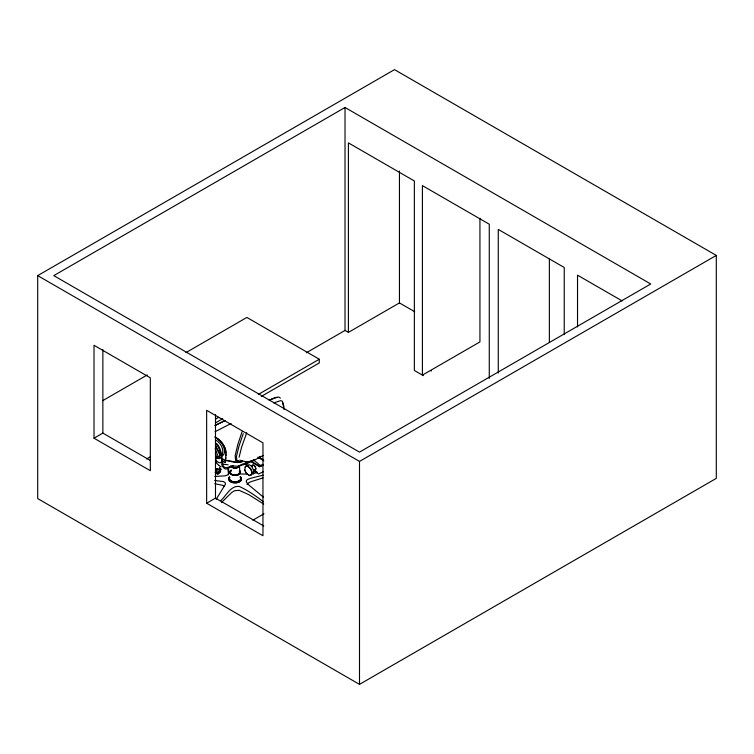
<?xml version="1.0" encoding="UTF-8"?>
<svg xmlns="http://www.w3.org/2000/svg" width="754" height="754" viewBox="0 0 754 754"><rect width="100%" height="100%" fill="white"/><g stroke="black" fill="none" stroke-linecap="round" stroke-linejoin="round"><path stroke-width="1.13" d="M216.172 459.035L216.219 457.056L217.237 456.594M239.367 471.109L239.593 473.069A4.76 2.752 0 0 1 238.377 474.238L237.01 474.775A4.694 2.714 0 0 1 233.778 474.926L233.014 474.643M229.452 478.771C228.641 477.32 230.95 481.731 229.904 479.978M231.695 474.2L231.129 473.795A4.76 2.752 0 0 1 230.328 472.456L230.856 471.024L230.498 471.504M237.397 481.599C235.691 482.145 242.986 480.194 240.29 477.254M225.748 458.696L225.927 454.671M217.039 457.113L217.077 456.575M246.954 465.557L247.972 465.359M253.702 471.514L253.608 473.757L252.637 473.88M215.258 472.588C216.7 474.624 219.763 473.804 220.536 471.288A1.593 0.707 45.2 0 0 220.394 470.581L219.678 470.166L216.784 472.654A1.159 0.509 45.2 0 0 215.39 471.9L215.39 471.9M218.16 469.327L216.926 468.913L215.371 470.449M220.517 471.533A1.725 0.763 45.2 0 0 220.357 470.769L217.755 473.192A1.593 0.707 45.2 0 1 217.897 473.898L220.394 471.504L219.857 470.176M225.776 457.65L225.201 462.588L222.373 460.892M225.437 460.392L218.189 456.519L215.248 448.715M250.63 474.879C255.842 473.229 245.521 460.44 244.956 468.715L244.72 469.846L245.917 472.673L248.792 475.378M251.808 466.481L251.968 465.642A2.846 1.612 60.9 0 1 252.373 465.171L253.042 465.048A2.846 1.612 60.9 0 1 253.759 465.303L254.673 466.029M252.138 466.5L252.279 465.699M255.606 469.403L255.757 468.602M239.103 457.216L241.629 447.103L246.709 432.749M254.023 471.448L252.015 466.707M242.053 431.759L237.802 444.53L235.144 455.652L235.625 460.345L239.489 461.684L242.524 461.363M229.593 477.678L229.452 478.309L229.659 477.65M243.231 433.654L239.009 446.114L236.388 456.651L236.935 460.194L235.625 460.345M232.59 481.589L232.6 481.476A5.702 3.289 0 0 1 230.347 480.43M249.357 475.538L251.223 475.227L251.977 472.494L250.639 468.734L247.199 465.868L245.399 466.208L245.21 467.367M252.147 466.754L249.244 464.662L247.802 465.265M216.275 499.205L225.512 484.096L225.097 482.607L223.382 481.589L214.72 480.487M247.01 484.586L247.849 483.305L250.912 481.712L262.995 477.913M220.394 471.504L219.932 470.534M240.158 480.091L240.554 479.497M215.324 472.24L216.351 472.475L216.228 473.116M220.828 500.599C226.285 495.642 230.658 485.416 239.225 486.434C247.972 490.354 255.832 496.028 263.466 501.768M253.636 473.616L252.75 473.729M221.374 502.635L231.723 492.456L234.635 490.703L239.169 490.336L248.66 494.596L263.74 504.068M215.512 470.468L217.209 468.856A1.593 0.707 45.2 0 0 217.275 469.365M216.002 471.325L218.17 469.261M215.936 472.23L217.755 473.192L220.357 470.769M231.28 470.619L230.799 471.052M225.201 462.588L225.54 461.194M249.715 475.143L249.386 475.595L248.273 474.615M217.652 456.877L217.001 457.329M221.393 455.699C225.163 450.458 220.762 443.013 215.88 440.1M258.349 457.65L260.234 456.396M263.24 455.416L253.476 460.666L247.604 462.183L239.763 460.147M238.377 474.238L238.339 474.266A4.694 2.714 0 0 0 239.593 473.069L239.649 473.022A4.694 2.705 0 0 1 238.33 474.162L237.698 474.454M222.496 459.921L221.855 459.271M37.7 275.625L394.502 69.632L716.3 255.417L716.3 478.375L359.498 684.368L37.7 498.582L37.7 275.625L359.498 461.42L716.3 255.417M345.021 107.483L53.788 275.625L359.498 452.127L650.73 283.985L345.021 107.483L345.021 330.441L306.322 352.778M102.572 400.742L147.284 374.927M185.899 352.636L246.869 317.434L319.281 359.234L319.281 362.947L261.355 396.397M94.014 438.197L150.329 470.713L150.329 377.811L94.014 345.294L94.014 438.197L102.864 433.088L150.131 460.374M345.021 330.441L348.405 332.391L399.45 302.91L414.681 311.704M146.521 458.979L150.583 456.632M215.625 419.083L218.669 417.32M258.302 394.436L319.281 359.234M215.625 422.796L222.732 418.687M206.643 503.22L262.957 535.736L262.957 442.843L206.643 410.327L206.643 503.22L215.493 498.111L263.768 525.981M252.863 520.194L264.023 513.757M263.221 464.332L259.169 465.925L251.261 461.212M263.485 465.143L259.668 466.82L250.196 461.278M263.269 471.834L258.49 473.974L253.561 470.138M233.193 465.812L227.095 468.79A8.765 5.146 -59.1 0 1 224.579 468.724L222.1 465.981L221.949 460.223M231.12 423.503L215.069 431.703M215.239 425.445L225.408 420.478M214.947 425.473L224.23 420.958M231.318 465.774L228.189 467.376L225.832 467.668A9.849 5.787 -59.1 0 1 224.042 466.905C221.912 465.906 223.014 459.836 222.713 460.43M255.116 459.488L247.378 463.456L238.5 466.255L232.468 465.991M251.761 460.835L254.588 459.469M269.046 400.12L276.906 397.424M273.711 402.909L280.658 400.638L282.467 401.288L283.513 406.481M269.649 399.922L275.05 397.575L278.867 397.038L280.403 398.159M242.458 461.212C237.076 463.446 231.365 460.779 225.898 460.204M242.675 461.608C236.756 463.983 230.526 460.92 224.522 460.411M240.583 464.813L247.821 462.23M237.369 481.523L238.226 481.25M246.058 462.391L250.809 461.09M263.174 475.171L250.705 478.253L247.321 479.61L246.294 480.854L246.483 482.362L248.707 484.879L263.495 497.235M254.607 469.931L255.248 469.817M256.794 472.739L252.562 473.342M247.171 474.096L240.46 474.002M214.786 476.453L225.116 475.84L227.369 475.077L228.594 473.898L228.519 467.537M216.935 472.881L217.821 472.937M221.968 464.106L228.132 464.794M214.758 483.719L222.939 485.369L224.447 486.471M232.571 481.552L233.514 481.797A5.702 3.289 0 0 0 236.454 481.787L236.454 481.787M217.265 456.566L220.017 458.178M233.014 474.756L231.648 474.172M221.525 456.293C228.924 452.937 221.224 439.629 215.239 437.603M217.095 468.894L218.057 469.29M218.01 473.861L216.973 473.578A1.159 0.509 45.2 0 1 215.587 472.824L215.437 472.588M247.114 473.644L246.492 473.465M218.849 465.293L216.652 463.295L216.191 460.675M220.215 469.365C222.242 470.091 219.131 466.688 219.546 468.649M220.498 455.708L220.592 455.755A0.971 0.547 60.9 0 1 220.215 455.463L215.427 446.019M622.182 300.94L577.526 275.163L577.526 326.953M430.459 370.478L431.345 370.987M423.296 375.633L414.37 370.478L414.37 180.969L348.405 142.883L348.405 332.391M259.225 457.414L263.25 459.817M257.764 457.216L263.815 460.835M219.028 458.734L216.304 457.103M215.597 459.949C226.106 471.391 221.846 445.096 215.512 443.06M219.103 465.68L220.95 466.792M214.89 436.83C221.601 440.6 227.105 447.527 225.898 455.633M237.981 460.581L239.489 461.684M219.678 470.166L220.206 470.571M253.806 460.204L261.044 466.038M255.267 470.675L257.086 472.136M245.427 463.578L248.132 465.765M216.615 438.074C221.459 441.637 225.776 446.764 225.814 453.088M215.701 443.974C219.499 446.641 222.958 457.914 216.954 458.621A2.139 1.216 60.9 0 1 216.341 458.093L216.162 457.857A2.432 1.376 60.9 0 1 215.738 457.131M222.637 459.827L221.723 460.986M240.224 477.225L240.545 477.763M215.719 445.925L220.111 454.7A2.432 1.376 60.9 0 0 220.536 455.425M244.692 469.695L245.993 472.758M254.626 466.01A2.564 1.451 60.9 0 1 255.163 466.754L255.615 467.876A2.846 1.612 60.9 0 1 255.757 468.799L255.597 469.648A2.846 1.612 60.9 0 1 255.191 470.119L254.513 470.242A2.846 1.612 60.9 0 1 253.994 470.081M282.58 402.561L283.843 406.038L284.013 409.441M215.427 453.22L216.709 457.508M236.982 474.69L237.01 474.775A4.76 2.752 0 0 1 233.759 474.907L233.778 474.813A4.694 2.705 0 0 0 236.982 474.69L236.982 474.794M227.915 468.611L228.556 474.888M239.508 465.52L239.753 471.863M564.246 334.587L564.246 267.5L498.281 229.414L498.281 373.013M549.374 258.763L549.374 342.335M489.271 378.404L489.271 224.211L422.41 185.607L422.41 375.124L479.94 341.911L479.94 218.321M399.45 171.083L399.45 302.91M359.498 461.42L359.498 684.368M215.493 414.625L215.493 498.111M102.864 349.592L102.864 433.088M252.354 465.576A2.564 1.451 60.9 0 1 252.637 465.284L253.278 465.161A2.564 1.451 60.9 0 1 253.891 465.397M255.568 467.725A2.564 1.451 60.9 0 1 255.7 468.545M255.587 469.403A2.564 1.451 60.9 0 1 255.229 469.817M254.56 465.972A2.846 1.612 60.9 0 1 255.163 466.811M219.207 468.526A1.159 0.509 45.2 0 1 219.942 468.159A1.159 0.509 45.2 0 1 220.95 469.525A1.159 0.509 45.2 0 1 219.866 469.422M218.029 473.078A1.725 0.763 45.2 0 1 218.179 473.842M216.992 469.469A1.725 0.763 45.2 0 1 216.926 468.913M239.291 481.278A5.221 3.016 0 0 1 238.698 481.674M237.199 482.258A5.221 3.016 0 0 1 235.437 482.513M234.522 482.503A5.221 3.016 0 0 1 232.788 482.211M232.006 481.938A5.221 3.016 0 0 1 231.318 481.599M240.441 477.103A6.466 3.732 0 0 1 239.291 482.023A6.466 3.732 0 0 1 230.686 481.929A6.466 3.732 0 0 1 229.847 476.99M239.423 465.765A4.373 2.526 0 0 1 235.757 467.989A4.373 2.526 0 0 1 231.082 466.519M239.046 465.67A3.987 2.3 0 0 1 235.7 467.706A3.987 2.3 0 0 1 231.431 466.358A4.062 2.347 0 0 0 235.71 467.8A4.062 2.347 0 0 0 239.112 465.727M239.499 465.378A4.439 2.564 0 0 1 235.766 468.083A4.439 2.564 0 0 1 230.771 466.17M240.733 480.307A5.881 3.393 0 0 1 240.356 480.854M239.829 481.363A5.881 3.393 0 0 1 235.484 482.758M234.456 482.739A5.881 3.393 0 0 1 229.207 479.601M240.941 479.129A5.881 3.393 0 0 1 240.922 479.723M235.512 482.136A6.258 3.61 0 0 0 240.262 476.509A6.183 3.572 0 0 1 235.502 482.051A6.258 3.61 0 0 1 229.452 476.943A6.183 3.572 0 0 0 235.502 482.051M238.339 474.775A5.382 3.11 0 0 0 239.546 470.562A5.316 3.073 0 0 1 238.302 474.69A5.316 3.073 0 0 1 231.044 474.247A5.316 3.073 0 0 1 231.384 470.034A5.382 3.11 0 0 0 230.988 474.323A5.382 3.11 0 0 0 238.339 474.775"/></g></svg>
